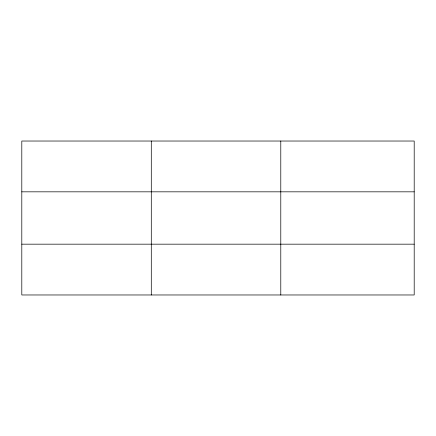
<?xml version="1.0" encoding="UTF-8"?>
<svg xmlns="http://www.w3.org/2000/svg" width="436" height="436" viewBox="0 0 436 436"><rect width="100%" height="100%" fill="white"/><g stroke="black" fill="none" stroke-linecap="round" stroke-linejoin="round"><path stroke-width="0.65" d="M151.292 141.03L151.292 294.97M280.784 141.03L280.784 294.97M414.2 244.171L414.2 294.97L21.8 294.97L21.8 141.03L414.2 141.03L414.2 244.171L21.8 244.171M21.8 191.829L414.2 191.829"/></g></svg>
